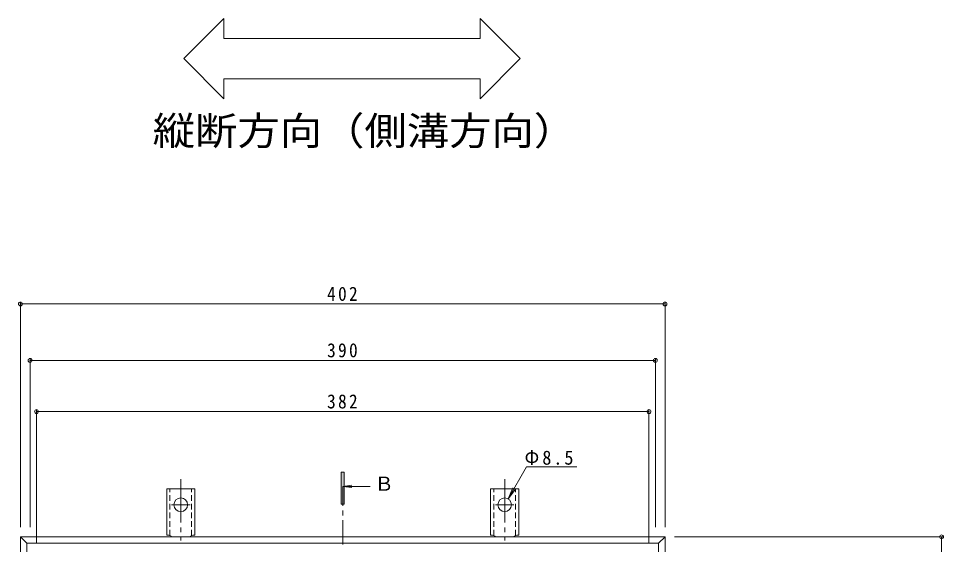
# Model space of a CAD drawing. Units: millimetres at full size, sheet at 1:3; details may follow other scales. Extents: x -903 to 1153, y -824 to 816.
# Drawn here: x -755 to -178, y 405 to 732 of the extents above; entities that cross this region are included whole.
import ezdxf
from ezdxf.enums import TextEntityAlignment as Align

# ---------------------------------------------------------------- set-up
doc = ezdxf.new("R2010")
doc.units = ezdxf.units.MM
doc.header["$LTSCALE"] = 3
doc.header["$PDMODE"] = 32
doc.header["$PDSIZE"] = 2.4
for name, pattern in [('CHAIN1', [8, 5, -1, 1, -1]), ('CHAIN2', [12, 9, -1, 1, -1]), ('DASHED1', [1.8, 1.2, -0.6])]:
    doc.linetypes.add(name, pattern=pattern)
for name, color, linetype, lineweight in [('0-1_躯体', 2, 'Continuous', 9), ('0-4_その他', 2, 'Continuous', 9), ('0-5_寸法', 7, 'Continuous', 9)]:
    doc.layers.add(name, color=color, linetype=linetype, lineweight=lineweight)
doc.styles.add('ＭＳ ゴシック', font='')
doc.styles.get('ＭＳ ゴシック').set_extended_font_data('MS Gothic')

msp = doc.modelspace()

# ---------------------------------------------------------------- linework, layer by layer
at = {"layer": '0-1_躯体', "linetype": 'CHAIN2'}
for p, q in [((-653.453, 445.188), (-653.453, 407.076)), ((-451.452, 445.188), (-451.452, 407.076)), ((-653.453, 429.241), (-659.229, 429.241)), ((-653.453, 429.241), (-647.677, 429.241)), ((-451.452, 429.241), (-457.229, 429.241)), ((-451.452, 429.241), (-445.676, 429.241))]:
    msp.add_line(p, q, dxfattribs=at)
at = {"layer": '0-1_躯体'}
for p, q in [((-662.203, 410.241), (-662.203, 439.241)), ((-653.453, 439.241), (-662.203, 439.241)), ((-653.453, 439.241), (-644.703, 439.241)), ((-644.703, 410.241), (-644.703, 439.241)), ((-460.202, 410.241), (-460.202, 439.241)), ((-451.452, 439.241), (-460.202, 439.241)), ((-451.452, 439.241), (-442.702, 439.241)), ((-442.702, 410.241), (-442.702, 439.241)), ((-662.203, 410.241), (-660.953, 410.241)), ((-644.703, 410.241), (-645.953, 410.241)), ((-460.202, 410.241), (-458.952, 410.241)), ((-442.702, 410.241), (-443.952, 410.241)), ((-753.453, 409.241), (-351.453, 409.241)), ((-753.453, 409.241), (-749.453, 405.241)), ((-753.453, 7.24), (-753.453, 409.241)), ((-749.453, 405.241), (-355.453, 405.241)), ((-749.453, 11.24), (-749.453, 405.241)), ((-355.453, 405.241), (-351.453, 409.241)), ((-355.453, 11.24), (-355.453, 405.241)), ((-351.453, 7.24), (-351.453, 409.241))]:
    msp.add_line(p, q, dxfattribs=at)
at = {"layer": '0-1_躯体', "linetype": 'DASHED1'}
for p, q in [((-660.203, 410.095), (-660.203, 439.241)), ((-646.703, 410.095), (-646.703, 439.241)), ((-458.202, 410.095), (-458.202, 439.241)), ((-444.702, 410.095), (-444.702, 439.241))]:
    msp.add_line(p, q, dxfattribs=at)
at = {"layer": '0-1_躯体'}
for centre in [(-653.453, 429.241), (-451.452, 429.241)]:
    msp.add_circle(centre, 4.25, dxfattribs=at)
for centre, start, end in [((-660.953, 408.241), 30.00051, 90), ((-645.953, 408.241), 90, 149.99949), ((-458.952, 408.241), 30.00051, 90), ((-443.952, 408.241), 90, 149.99949)]:
    msp.add_arc(centre, 2, start, end, dxfattribs=at)
at = {"layer": '0-4_その他', "color": 7}
for p, q in [((-753.453, 555.241), (-753.453, 415.241)), ((-753.453, 554.341), (-351.453, 554.341)), ((-351.453, 555.241), (-351.453, 415.241)), ((-747.453, 520.08), (-747.453, 415.241)), ((-357.453, 520.08), (-357.453, 415.241)), ((-747.453, 519.18), (-357.453, 519.18)), ((-743.452, 488.216), (-743.452, 405.24)), ((-743.452, 487.316), (-361.453, 487.316)), ((-361.453, 488.216), (-361.453, 405.24)), ((-178.077, 409.241), (-345.453, 409.241)), ((-178.977, 409.241), (-178.977, 7.24))]:
    msp.add_line(p, q, dxfattribs=at)
for p in [(-753.453, 554.341), (-351.453, 554.341), (-747.453, 519.18), (-357.453, 519.18), (-743.452, 487.316), (-361.453, 487.316), (-178.977, 409.241)]:
    msp.add_point(p, dxfattribs=at)
at = {"layer": '0-5_寸法'}
for p, q in [((-651.634, 707.164), (-626.634, 732.164)), ((-626.634, 719.664), (-626.634, 732.164)), ((-441.686, 707.164), (-466.686, 732.164)), ((-466.686, 719.664), (-466.686, 732.164)), ((-626.634, 719.664), (-466.686, 719.664)), ((-651.634, 707.164), (-626.634, 682.164)), ((-441.686, 707.164), (-466.686, 682.164)), ((-626.634, 682.164), (-626.634, 694.664)), ((-626.634, 694.664), (-466.686, 694.664)), ((-466.686, 682.164), (-466.686, 694.664)), ((-449.327, 432.921), (-437.853, 452.795)), ((-437.853, 452.795), (-406.426, 452.795)), ((-449.327, 432.921), (-446.457, 439.85)), ((-449.327, 432.921), (-444.762, 438.871))]:
    msp.add_line(p, q, dxfattribs=at)
at = {"layer": '0-5_寸法', "color": 4}
for p, q in [((-553.453, 429.618), (-553.453, 449.618)), ((-552.453, 440.648), (-546.848, 441.385)), ((-552.453, 440.648), (-546.848, 439.91)), ((-552.453, 440.648), (-535.237, 440.648))]:
    msp.add_line(p, q, dxfattribs=at)
at = {"layer": '0-5_寸法', "color": 4, "linetype": 'CHAIN1'}
msp.add_line((-552.453, 404.585), (-552.453, 440.648), dxfattribs=at)
at = {"layer": '0-5_寸法', "color": 4}
msp.add_lwpolyline([(-553.453, 449.618), (-551.453, 449.618), (-551.453, 429.618), (-553.453, 429.618)], dxfattribs=at)
msp.add_solid([(-553.453, 449.618), (-553.453, 429.618), (-551.453, 449.618), (-551.453, 429.618)], dxfattribs=at)

# ---------------------------------------------------------------- texts
at = {"layer": '0-4_その他', "char_height": 8.798, "attachment_point": 7, "style": 'ＭＳ ゴシック'}
for s, insert in [('\\T1.27;\\W0.9;402', (-562.203, 556.141)), ('\\T1.27;\\W0.9;390', (-562.203, 520.98)), ('\\T1.27;\\W0.9;382', (-562.203, 489.116))]:
    msp.add_mtext(s, dxfattribs=dict(at, insert=insert))
at = {"layer": '0-5_寸法', "color": 6, "style": 'ＭＳ ゴシック', "width": 1.1}
msp.add_text('縦断方向（側溝方向）', height=17.6, dxfattribs=at).set_placement((-670.957, 648.125), align=Align.BOTTOM_LEFT)
at = {"layer": '0-5_寸法', "color": 2, "style": 'ＭＳ ゴシック'}
msp.add_text('Ｂ', height=8.798, dxfattribs=at).set_placement((-532.618, 435.349), align=Align.BOTTOM_LEFT)
at = {"layer": '0-5_寸法', "color": 2, "insert": (-439.046, 453.94), "char_height": 8.798, "attachment_point": 7, "style": 'ＭＳ ゴシック'}
msp.add_mtext('\\T1.21;\\W0.95;Φ8.5', dxfattribs=at)

doc.saveas('drawing.dxf')
